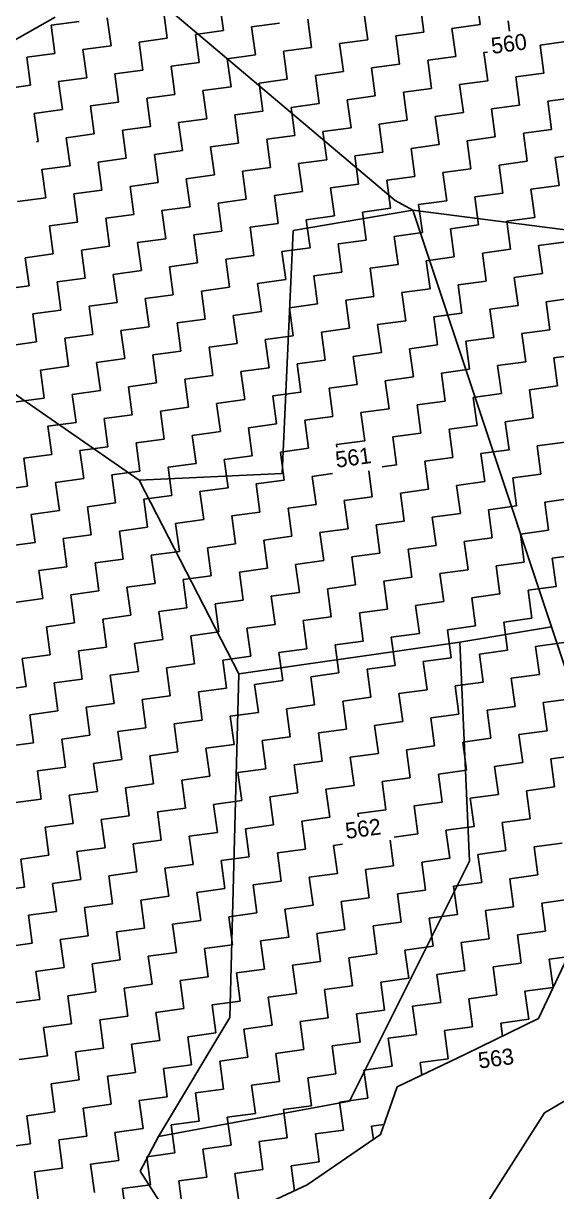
# Model space of a CAD drawing. Header units: metres. Extents: x 318393 to 319412, y 1868341 to 1869380.
# Drawn here: x 319097 to 319170.3, y 1869069.3 to 1869229.8 of the extents above; entities that cross this region are included whole.
import ezdxf

# ---------------------------------------------------------------- set-up
doc = ezdxf.new("R2010")
doc.units = ezdxf.units.M
doc.header["$LTSCALE"] = 0.3
doc.header["$MEASUREMENT"] = 0
for name, color, linetype in [('POLY_HATCH', 12, 'CONTINUOUS'), ('POLY_PARCEL', 6, 'CONTINUOUS'), ('TEXT_PARCEL', 7, 'CONTINUOUS')]:
    doc.layers.add(name, color=color, linetype=linetype)
doc.styles.add('TEXT_MAP', font='')
doc.styles.get('TEXT_MAP').set_extended_font_data('Kruti Dev 050')

msp = doc.modelspace()

# ---------------------------------------------------------------- linework, layer by layer
at = {"layer": 'POLY_HATCH', "linetype": 'Continuous'}
for p, q in [((319159.76, 1869229.61), (319159.24, 1869233.47)), ((319116.79, 1869227.73), (319116.27, 1869231.59)), ((319124.51, 1869228.78), (319123.98, 1869232.64)), ((319144.32, 1869227.53), (319143.8, 1869231.39)), ((319152.04, 1869228.57), (319151.52, 1869232.43)), ((319100.83, 1869229.51), (319104.69, 1869230.03)), ((319109.07, 1869226.69), (319108.55, 1869230.55)), ((319128.37, 1869229.3), (319132.22, 1869229.82)), ((319136.61, 1869226.48), (319136.08, 1869230.34)), ((319163.82, 1869228.69), (319163.62, 1869230.14)), ((319101.35, 1869225.65), (319100.83, 1869229.51)), ((319120.65, 1869228.26), (319124.51, 1869228.78)), ((319121.17, 1869224.4), (319120.65, 1869228.26)), ((319128.89, 1869225.44), (319128.37, 1869229.3)), ((319148.18, 1869228.05), (319152.04, 1869228.57)), ((319155.9, 1869229.09), (319159.76, 1869229.61)), ((319156.42, 1869225.23), (319155.9, 1869229.09)), ((319105.21, 1869226.17), (319109.07, 1869226.69)), ((319112.93, 1869227.21), (319116.79, 1869227.73)), ((319113.45, 1869223.35), (319112.93, 1869227.21)), ((319140.46, 1869227.01), (319144.32, 1869227.53)), ((319140.99, 1869223.15), (319140.46, 1869227.01)), ((319148.71, 1869224.19), (319148.18, 1869228.05)), ((319168, 1869226.8), (319171.86, 1869227.32)), ((319168.52, 1869222.94), (319168, 1869226.8)), ((319097.49, 1869225.13), (319101.35, 1869225.65)), ((319098.01, 1869221.27), (319097.49, 1869225.13)), ((319105.73, 1869222.31), (319105.21, 1869226.17)), ((319125.03, 1869224.92), (319128.89, 1869225.44)), ((319125.55, 1869221.06), (319125.03, 1869224.92)), ((319132.75, 1869225.96), (319136.61, 1869226.48)), ((319133.27, 1869222.1), (319132.75, 1869225.96)), ((319152.56, 1869224.71), (319156.42, 1869225.23)), ((319160.28, 1869225.76), (319160.77, 1869225.82)), ((319160.8, 1869221.9), (319160.28, 1869225.76)), ((319109.59, 1869222.83), (319113.45, 1869223.35)), ((319117.31, 1869223.88), (319121.17, 1869224.4)), ((319117.83, 1869220.02), (319117.31, 1869223.88)), ((319144.85, 1869223.67), (319148.71, 1869224.19)), ((319145.37, 1869219.81), (319144.85, 1869223.67)), ((319153.09, 1869220.85), (319152.56, 1869224.71)), ((319101.87, 1869221.79), (319105.73, 1869222.31)), ((319102.39, 1869217.93), (319101.87, 1869221.79)), ((319110.11, 1869218.97), (319109.59, 1869222.83)), ((319129.41, 1869221.58), (319133.27, 1869222.1)), ((319137.13, 1869222.62), (319140.99, 1869223.15)), ((319137.65, 1869218.77), (319137.13, 1869222.62)), ((319156.95, 1869221.37), (319160.8, 1869221.9)), ((319164.66, 1869222.42), (319168.52, 1869222.94)), ((319165.19, 1869218.56), (319164.66, 1869222.42)), ((319094.15, 1869220.74), (319098.01, 1869221.27)), ((319121.69, 1869220.54), (319125.55, 1869221.06)), ((319122.21, 1869216.68), (319121.69, 1869220.54)), ((319129.93, 1869217.72), (319129.41, 1869221.58)), ((319149.23, 1869220.33), (319153.09, 1869220.85)), ((319149.75, 1869216.47), (319149.23, 1869220.33)), ((319157.47, 1869217.52), (319156.95, 1869221.37)), ((319106.25, 1869218.45), (319110.11, 1869218.97)), ((319113.97, 1869219.49), (319117.83, 1869220.02)), ((319114.49, 1869215.63), (319113.97, 1869219.49)), ((319133.79, 1869218.24), (319137.65, 1869218.77)), ((319141.51, 1869219.29), (319145.37, 1869219.81)), ((319142.03, 1869215.43), (319141.51, 1869219.29)), ((319161.33, 1869218.04), (319165.19, 1869218.56)), ((319169.05, 1869219.08), (319172.9, 1869219.6)), ((319169.57, 1869215.22), (319169.05, 1869219.08)), ((319098.53, 1869217.41), (319102.39, 1869217.93)), ((319099.06, 1869213.55), (319098.53, 1869217.41)), ((319106.77, 1869214.59), (319106.25, 1869218.45)), ((319126.07, 1869217.2), (319129.93, 1869217.72)), ((319126.59, 1869213.34), (319126.07, 1869217.2)), ((319134.31, 1869214.38), (319133.79, 1869218.24)), ((319153.61, 1869216.99), (319157.47, 1869217.52)), ((319154.13, 1869213.13), (319153.61, 1869216.99)), ((319161.85, 1869214.18), (319161.33, 1869218.04)), ((319110.63, 1869215.11), (319114.49, 1869215.63)), ((319118.35, 1869216.16), (319122.21, 1869216.68)), ((319118.87, 1869212.3), (319118.35, 1869216.16)), ((319138.17, 1869214.91), (319142.03, 1869215.43)), ((319145.89, 1869215.95), (319149.75, 1869216.47)), ((319146.41, 1869212.09), (319145.89, 1869215.95)), ((319102.92, 1869214.07), (319106.77, 1869214.59)), ((319103.44, 1869210.21), (319102.92, 1869214.07)), ((319111.16, 1869211.25), (319110.63, 1869215.11)), ((319130.45, 1869213.86), (319134.31, 1869214.38)), ((319130.97, 1869210), (319130.45, 1869213.86)), ((319138.69, 1869211.05), (319138.17, 1869214.91)), ((319157.99, 1869213.66), (319161.85, 1869214.18)), ((319165.71, 1869214.7), (319169.57, 1869215.22)), ((319166.23, 1869210.84), (319165.71, 1869214.7)), ((319098.83, 1869213.52), (319099.06, 1869213.55)), ((319115.02, 1869211.78), (319118.87, 1869212.3)), ((319122.73, 1869212.82), (319126.59, 1869213.34)), ((319123.26, 1869208.96), (319122.73, 1869212.82)), ((319142.55, 1869211.57), (319146.41, 1869212.09)), ((319150.27, 1869212.61), (319154.13, 1869213.13)), ((319150.79, 1869208.75), (319150.27, 1869212.61)), ((319158.51, 1869209.8), (319157.99, 1869213.66)), ((319107.3, 1869210.73), (319111.16, 1869211.25)), ((319107.82, 1869206.87), (319107.3, 1869210.73)), ((319115.54, 1869207.92), (319115.02, 1869211.78)), ((319134.83, 1869210.53), (319138.69, 1869211.05)), ((319135.36, 1869206.67), (319134.83, 1869210.53)), ((319143.07, 1869207.71), (319142.55, 1869211.57)), ((319162.37, 1869210.32), (319166.23, 1869210.84)), ((319170.09, 1869211.36), (319173.95, 1869211.88)), ((319170.61, 1869207.5), (319170.09, 1869211.36)), ((319099.58, 1869209.69), (319103.44, 1869210.21)), ((319100.1, 1869205.83), (319099.58, 1869209.69)), ((319119.4, 1869208.44), (319123.26, 1869208.96)), ((319127.11, 1869209.48), (319130.97, 1869210)), ((319127.64, 1869205.62), (319127.11, 1869209.48)), ((319154.65, 1869209.27), (319158.51, 1869209.8)), ((319155.17, 1869205.42), (319154.65, 1869209.27)), ((319162.89, 1869206.46), (319162.37, 1869210.32)), ((319111.68, 1869207.39), (319115.54, 1869207.92)), ((319112.2, 1869203.54), (319111.68, 1869207.39)), ((319119.92, 1869204.58), (319119.4, 1869208.44)), ((319139.21, 1869207.19), (319143.07, 1869207.71)), ((319146.93, 1869208.23), (319150.79, 1869208.75)), ((319147.45, 1869204.37), (319146.93, 1869208.23)), ((319166.75, 1869206.98), (319170.61, 1869207.5)), ((319096.24, 1869205.31), (319100.1, 1869205.83)), ((319103.96, 1869206.35), (319107.82, 1869206.87)), ((319104.48, 1869202.49), (319103.96, 1869206.35)), ((319131.5, 1869206.14), (319135.36, 1869206.67)), ((319132.02, 1869202.28), (319131.5, 1869206.14)), ((319139.74, 1869203.33), (319139.21, 1869207.19)), ((319159.03, 1869205.94), (319162.89, 1869206.46)), ((319159.55, 1869202.08), (319159.03, 1869205.94)), ((319167.27, 1869203.12), (319166.75, 1869206.98)), ((319116.06, 1869204.06), (319119.92, 1869204.58)), ((319116.58, 1869200.2), (319116.06, 1869204.06)), ((319123.78, 1869205.1), (319127.64, 1869205.62)), ((319124.3, 1869201.24), (319123.78, 1869205.1)), ((319143.6, 1869203.85), (319147.45, 1869204.37)), ((319151.31, 1869204.89), (319155.17, 1869205.42)), ((319151.84, 1869201.03), (319151.31, 1869204.89)), ((319100.62, 1869201.97), (319104.48, 1869202.49)), ((319108.34, 1869203.01), (319112.2, 1869203.54)), ((319108.86, 1869199.15), (319108.34, 1869203.01)), ((319135.88, 1869202.81), (319139.74, 1869203.33)), ((319136.4, 1869198.95), (319135.88, 1869202.81)), ((319144.12, 1869199.99), (319143.6, 1869203.85)), ((319163.41, 1869202.6), (319167.27, 1869203.12)), ((319163.94, 1869198.74), (319163.41, 1869202.6)), ((319101.14, 1869198.11), (319100.62, 1869201.97)), ((319120.44, 1869200.72), (319124.3, 1869201.24)), ((319128.16, 1869201.76), (319132.02, 1869202.28)), ((319128.68, 1869197.9), (319128.16, 1869201.76)), ((319147.98, 1869200.51), (319151.84, 1869201.03)), ((319155.7, 1869201.56), (319159.55, 1869202.08)), ((319156.22, 1869197.7), (319155.7, 1869201.56)), ((319112.72, 1869199.68), (319116.58, 1869200.2)), ((319113.24, 1869195.82), (319112.72, 1869199.68)), ((319120.96, 1869196.86), (319120.44, 1869200.72)), ((319140.26, 1869199.47), (319144.12, 1869199.99)), ((319140.78, 1869195.61), (319140.26, 1869199.47)), ((319148.5, 1869196.65), (319147.98, 1869200.51)), ((319167.79, 1869199.26), (319171.65, 1869199.78)), ((319168.32, 1869195.4), (319167.79, 1869199.26)), ((319097.28, 1869197.59), (319101.14, 1869198.11)), ((319105, 1869198.63), (319108.86, 1869199.15)), ((319105.52, 1869194.77), (319105, 1869198.63)), ((319124.82, 1869197.38), (319128.68, 1869197.9)), ((319132.54, 1869198.43), (319136.4, 1869198.95)), ((319133.06, 1869194.57), (319132.54, 1869198.43)), ((319152.36, 1869197.17), (319156.22, 1869197.7)), ((319160.08, 1869198.22), (319163.94, 1869198.74)), ((319160.6, 1869194.36), (319160.08, 1869198.22)), ((319097.81, 1869193.73), (319097.28, 1869197.59)), ((319117.1, 1869196.34), (319120.96, 1869196.86)), ((319117.62, 1869192.48), (319117.1, 1869196.34)), ((319125.34, 1869193.52), (319124.82, 1869197.38)), ((319144.64, 1869196.13), (319148.5, 1869196.65)), ((319145.16, 1869192.27), (319144.64, 1869196.13)), ((319152.88, 1869193.32), (319152.36, 1869197.17)), ((319101.66, 1869194.25), (319105.52, 1869194.77)), ((319109.38, 1869195.29), (319113.24, 1869195.82)), ((319109.91, 1869191.44), (319109.38, 1869195.29)), ((319129.2, 1869194.04), (319133.06, 1869194.57)), ((319136.92, 1869195.09), (319140.78, 1869195.61)), ((319137.44, 1869191.23), (319136.92, 1869195.09)), ((319164.46, 1869194.88), (319168.32, 1869195.4)), ((319164.98, 1869191.02), (319164.46, 1869194.88)), ((319093.95, 1869193.21), (319097.81, 1869193.73)), ((319102.19, 1869190.39), (319101.66, 1869194.25)), ((319121.48, 1869193), (319125.34, 1869193.52)), ((319122, 1869189.14), (319121.48, 1869193)), ((319129.72, 1869190.19), (319129.2, 1869194.04)), ((319149.02, 1869192.79), (319152.88, 1869193.32)), ((319149.54, 1869188.93), (319149.02, 1869192.79)), ((319156.74, 1869193.84), (319160.6, 1869194.36)), ((319157.26, 1869189.98), (319156.74, 1869193.84)), ((319106.05, 1869190.91), (319109.91, 1869191.44)), ((319113.76, 1869191.96), (319117.62, 1869192.48)), ((319114.29, 1869188.1), (319113.76, 1869191.96)), ((319133.58, 1869190.71), (319137.44, 1869191.23)), ((319141.3, 1869191.75), (319145.16, 1869192.27)), ((319141.82, 1869187.89), (319141.3, 1869191.75)), ((319168.84, 1869191.54), (319172.7, 1869192.07)), ((319169.36, 1869187.68), (319168.84, 1869191.54)), ((319098.33, 1869189.87), (319102.19, 1869190.39)), ((319098.85, 1869186.01), (319098.33, 1869189.87)), ((319106.57, 1869187.05), (319106.05, 1869190.91)), ((319125.86, 1869189.66), (319129.72, 1869190.19)), ((319126.39, 1869185.8), (319125.86, 1869189.66)), ((319134.1, 1869186.85), (319133.58, 1869190.71)), ((319153.4, 1869189.46), (319157.26, 1869189.98)), ((319161.12, 1869190.5), (319164.98, 1869191.02)), ((319161.64, 1869186.64), (319161.12, 1869190.5)), ((319110.43, 1869187.58), (319114.29, 1869188.1)), ((319118.15, 1869188.62), (319122, 1869189.14)), ((319118.67, 1869184.76), (319118.15, 1869188.62)), ((319145.68, 1869188.41), (319149.54, 1869188.93)), ((319146.2, 1869184.55), (319145.68, 1869188.41)), ((319153.92, 1869185.6), (319153.4, 1869189.46)), ((319102.71, 1869186.53), (319106.57, 1869187.05)), ((319103.23, 1869182.67), (319102.71, 1869186.53)), ((319110.95, 1869183.72), (319110.43, 1869187.58)), ((319130.25, 1869186.33), (319134.1, 1869186.85)), ((319137.96, 1869187.37), (319141.82, 1869187.89)), ((319138.49, 1869183.51), (319137.96, 1869187.37)), ((319157.78, 1869186.12), (319161.64, 1869186.64)), ((319165.5, 1869187.16), (319169.36, 1869187.68)), ((319166.02, 1869183.3), (319165.5, 1869187.16)), ((319094.99, 1869185.49), (319098.85, 1869186.01)), ((319122.53, 1869185.28), (319126.39, 1869185.8)), ((319123.05, 1869181.42), (319122.53, 1869185.28)), ((319130.77, 1869182.47), (319130.25, 1869186.33)), ((319150.06, 1869185.08), (319153.92, 1869185.6)), ((319150.59, 1869181.22), (319150.06, 1869185.08)), ((319158.3, 1869182.26), (319157.78, 1869186.12)), ((319107.09, 1869183.2), (319110.95, 1869183.72)), ((319107.61, 1869179.34), (319107.09, 1869183.2)), ((319114.81, 1869184.24), (319118.67, 1869184.76)), ((319115.33, 1869180.38), (319114.81, 1869184.24)), ((319134.63, 1869182.99), (319138.49, 1869183.51)), ((319142.34, 1869184.03), (319146.2, 1869184.55)), ((319142.87, 1869180.17), (319142.34, 1869184.03)), ((319162.16, 1869182.78), (319166.02, 1869183.3)), ((319169.88, 1869183.82), (319173.74, 1869184.35)), ((319170.4, 1869179.97), (319169.88, 1869183.82)), ((319099.37, 1869182.15), (319103.23, 1869182.67)), ((319099.89, 1869178.29), (319099.37, 1869182.15)), ((319126.91, 1869181.94), (319130.77, 1869182.47)), ((319127.43, 1869178.09), (319126.91, 1869181.94)), ((319135.15, 1869179.13), (319134.63, 1869182.99)), ((319154.44, 1869181.74), (319158.3, 1869182.26)), ((319154.97, 1869177.88), (319154.44, 1869181.74)), ((319162.68, 1869178.92), (319162.16, 1869182.78)), ((319111.47, 1869179.86), (319115.33, 1869180.38)), ((319119.19, 1869180.9), (319123.05, 1869181.42)), ((319119.71, 1869177.04), (319119.19, 1869180.9)), ((319139.01, 1869179.65), (319142.87, 1869180.17)), ((319146.73, 1869180.69), (319150.59, 1869181.22)), ((319147.25, 1869176.83), (319146.73, 1869180.69)), ((319166.54, 1869179.44), (319170.4, 1869179.97)), ((319103.75, 1869178.81), (319107.61, 1869179.34)), ((319104.27, 1869174.95), (319103.75, 1869178.81)), ((319111.99, 1869176), (319111.47, 1869179.86)), ((319131.29, 1869178.61), (319135.15, 1869179.13)), ((319131.81, 1869174.75), (319131.29, 1869178.61)), ((319139.53, 1869175.79), (319139.01, 1869179.65)), ((319158.83, 1869178.4), (319162.68, 1869178.92)), ((319159.35, 1869174.54), (319158.83, 1869178.4)), ((319167.07, 1869175.58), (319166.54, 1869179.44)), ((319096.03, 1869177.77), (319099.89, 1869178.29)), ((319115.85, 1869176.52), (319119.71, 1869177.04)), ((319123.57, 1869177.56), (319127.43, 1869178.09)), ((319124.09, 1869173.7), (319123.57, 1869177.56)), ((319143.39, 1869176.31), (319147.25, 1869176.83)), ((319151.11, 1869177.36), (319154.97, 1869177.88)), ((319151.63, 1869173.5), (319151.11, 1869177.36)), ((319108.13, 1869175.48), (319111.99, 1869176)), ((319108.65, 1869171.62), (319108.13, 1869175.48)), ((319116.37, 1869172.66), (319115.85, 1869176.52)), ((319135.67, 1869175.27), (319139.53, 1869175.79)), ((319136.19, 1869171.41), (319135.67, 1869175.27)), ((319143.91, 1869172.45), (319143.39, 1869176.31)), ((319163.21, 1869175.06), (319167.07, 1869175.58)), ((319100.41, 1869174.43), (319104.27, 1869174.95)), ((319100.94, 1869170.57), (319100.41, 1869174.43)), ((319120.23, 1869173.18), (319124.09, 1869173.7)), ((319127.95, 1869174.23), (319131.81, 1869174.75)), ((319128.47, 1869170.37), (319127.95, 1869174.23)), ((319155.49, 1869174.02), (319159.35, 1869174.54)), ((319156.01, 1869170.16), (319155.49, 1869174.02)), ((319163.73, 1869171.2), (319163.21, 1869175.06)), ((319112.51, 1869172.14), (319116.37, 1869172.66)), ((319113.04, 1869168.28), (319112.51, 1869172.14)), ((319120.75, 1869169.32), (319120.23, 1869173.18)), ((319140.05, 1869171.93), (319143.91, 1869172.45)), ((319140.1, 1869171.55), (319140.05, 1869171.93)), ((319147.77, 1869172.98), (319151.63, 1869173.5)), ((319148.29, 1869169.12), (319147.77, 1869172.98)), ((319167.59, 1869171.73), (319171.45, 1869172.25)), ((319097.08, 1869170.05), (319100.94, 1869170.57)), ((319104.8, 1869171.1), (319108.65, 1869171.62)), ((319105.32, 1869167.24), (319104.8, 1869171.1)), ((319124.61, 1869169.85), (319128.47, 1869170.37)), ((319132.33, 1869170.89), (319136.19, 1869171.41)), ((319132.85, 1869167.03), (319132.33, 1869170.89)), ((319159.87, 1869170.68), (319163.73, 1869171.2)), ((319160.39, 1869166.82), (319159.87, 1869170.68)), ((319168.11, 1869167.87), (319167.59, 1869171.73)), ((319097.6, 1869166.19), (319097.08, 1869170.05)), ((319116.9, 1869168.8), (319120.75, 1869169.32)), ((319117.42, 1869164.94), (319116.9, 1869168.8)), ((319125.14, 1869165.99), (319124.61, 1869169.85)), ((319146.29, 1869168.85), (319148.29, 1869169.12)), ((319152.15, 1869169.64), (319156.01, 1869170.16)), ((319152.67, 1869165.78), (319152.15, 1869169.64)), ((319101.46, 1869166.71), (319105.32, 1869167.24)), ((319109.18, 1869167.76), (319113.04, 1869168.28)), ((319109.7, 1869163.9), (319109.18, 1869167.76)), ((319136.71, 1869167.55), (319139.5, 1869167.93)), ((319137.24, 1869163.69), (319136.71, 1869167.55)), ((319144.95, 1869164.74), (319144.47, 1869168.31)), ((319164.25, 1869167.34), (319168.11, 1869167.87)), ((319164.77, 1869163.48), (319164.25, 1869167.34)), ((319093.74, 1869165.67), (319097.6, 1869166.19)), ((319101.98, 1869162.86), (319101.46, 1869166.71)), ((319121.28, 1869165.46), (319125.14, 1869165.99)), ((319128.99, 1869166.51), (319132.85, 1869167.03)), ((319129.52, 1869162.65), (319128.99, 1869166.51)), ((319148.81, 1869165.26), (319152.67, 1869165.78)), ((319156.53, 1869166.3), (319160.39, 1869166.82)), ((319157.05, 1869162.44), (319156.53, 1869166.3)), ((319113.56, 1869164.42), (319117.42, 1869164.94)), ((319114.08, 1869160.56), (319113.56, 1869164.42)), ((319121.8, 1869161.6), (319121.28, 1869165.46)), ((319141.09, 1869164.21), (319144.95, 1869164.74)), ((319141.62, 1869160.35), (319141.09, 1869164.21)), ((319149.33, 1869161.4), (319148.81, 1869165.26)), ((319168.63, 1869164.01), (319172.49, 1869164.53)), ((319169.15, 1869160.15), (319168.63, 1869164.01)), ((319098.12, 1869162.33), (319101.98, 1869162.86)), ((319098.64, 1869158.47), (319098.12, 1869162.33)), ((319105.84, 1869163.38), (319109.7, 1869163.9)), ((319106.36, 1869159.52), (319105.84, 1869163.38)), ((319125.66, 1869162.13), (319129.52, 1869162.65)), ((319133.38, 1869163.17), (319137.24, 1869163.69)), ((319133.9, 1869159.31), (319133.38, 1869163.17)), ((319153.19, 1869161.92), (319157.05, 1869162.44)), ((319160.91, 1869162.96), (319164.77, 1869163.48)), ((319161.43, 1869159.1), (319160.91, 1869162.96)), ((319117.94, 1869161.08), (319121.8, 1869161.6)), ((319118.46, 1869157.22), (319117.94, 1869161.08)), ((319126.18, 1869158.27), (319125.66, 1869162.13)), ((319145.48, 1869160.88), (319149.33, 1869161.4)), ((319146, 1869157.02), (319145.48, 1869160.88)), ((319153.72, 1869158.06), (319153.19, 1869161.92)), ((319102.5, 1869159), (319106.36, 1869159.52)), ((319110.22, 1869160.04), (319114.08, 1869160.56)), ((319110.74, 1869156.18), (319110.22, 1869160.04)), ((319130.04, 1869158.79), (319133.9, 1869159.31)), ((319137.76, 1869159.83), (319141.62, 1869160.35)), ((319138.28, 1869155.97), (319137.76, 1869159.83)), ((319157.58, 1869158.58), (319161.43, 1869159.1)), ((319165.29, 1869159.63), (319169.15, 1869160.15)), ((319165.82, 1869155.77), (319165.29, 1869159.63)), ((319094.78, 1869157.95), (319098.64, 1869158.47)), ((319103.02, 1869155.14), (319102.5, 1869159)), ((319122.32, 1869157.75), (319126.18, 1869158.27)), ((319122.84, 1869153.89), (319122.32, 1869157.75)), ((319130.56, 1869154.93), (319130.04, 1869158.79)), ((319149.86, 1869157.54), (319153.72, 1869158.06)), ((319150.38, 1869153.68), (319149.86, 1869157.54)), ((319158.1, 1869154.72), (319157.58, 1869158.58)), ((319106.88, 1869155.66), (319110.74, 1869156.18)), ((319114.6, 1869156.7), (319118.46, 1869157.22)), ((319115.12, 1869152.84), (319114.6, 1869156.7)), ((319134.42, 1869155.45), (319138.28, 1869155.97)), ((319142.14, 1869156.49), (319146, 1869157.02)), ((319142.66, 1869152.64), (319142.14, 1869156.49)), ((319169.67, 1869156.29), (319173.53, 1869156.81)), ((319170.2, 1869152.43), (319169.67, 1869156.29)), ((319099.16, 1869154.61), (319103.02, 1869155.14)), ((319099.69, 1869150.76), (319099.16, 1869154.61)), ((319107.4, 1869151.8), (319106.88, 1869155.66)), ((319126.7, 1869154.41), (319130.56, 1869154.93)), ((319127.22, 1869150.55), (319126.7, 1869154.41)), ((319134.94, 1869151.59), (319134.42, 1869155.45)), ((319154.24, 1869154.2), (319158.1, 1869154.72)), ((319161.96, 1869155.24), (319165.82, 1869155.77)), ((319162.48, 1869151.39), (319161.96, 1869155.24)), ((319111.26, 1869152.32), (319115.12, 1869152.84)), ((319118.98, 1869153.36), (319122.84, 1869153.89)), ((319119.5, 1869149.51), (319118.98, 1869153.36)), ((319146.52, 1869153.16), (319150.38, 1869153.68)), ((319147.04, 1869149.3), (319146.52, 1869153.16)), ((319154.76, 1869150.34), (319154.24, 1869154.2)), ((319103.54, 1869151.28), (319107.4, 1869151.8)), ((319104.07, 1869147.42), (319103.54, 1869151.28)), ((319111.79, 1869148.46), (319111.26, 1869152.32)), ((319131.08, 1869151.07), (319134.94, 1869151.59)), ((319131.6, 1869147.21), (319131.08, 1869151.07)), ((319138.8, 1869152.11), (319142.66, 1869152.64)), ((319139.32, 1869148.25), (319138.8, 1869152.11)), ((319158.62, 1869150.86), (319162.48, 1869151.39)), ((319166.34, 1869151.91), (319170.2, 1869152.43)), ((319166.86, 1869148.05), (319166.34, 1869151.91)), ((319095.83, 1869150.23), (319099.69, 1869150.76)), ((319115.64, 1869148.98), (319119.5, 1869149.51)), ((319123.36, 1869150.03), (319127.22, 1869150.55)), ((319123.89, 1869146.17), (319123.36, 1869150.03)), ((319150.9, 1869149.82), (319154.76, 1869150.34)), ((319151.42, 1869145.96), (319150.9, 1869149.82)), ((319159.14, 1869147), (319158.62, 1869150.86)), ((319107.93, 1869147.94), (319111.79, 1869148.46)), ((319108.45, 1869144.08), (319107.93, 1869147.94)), ((319116.17, 1869145.12), (319115.64, 1869148.98)), ((319135.46, 1869147.73), (319139.32, 1869148.25)), ((319143.18, 1869148.78), (319147.04, 1869149.3)), ((319143.7, 1869144.92), (319143.18, 1869148.78)), ((319163, 1869147.53), (319166.86, 1869148.05)), ((319100.21, 1869146.9), (319104.07, 1869147.42)), ((319100.73, 1869143.04), (319100.21, 1869146.9)), ((319127.74, 1869146.69), (319131.6, 1869147.21)), ((319128.27, 1869142.83), (319127.74, 1869146.69)), ((319135.98, 1869143.87), (319135.46, 1869147.73)), ((319155.28, 1869146.48), (319159.14, 1869147)), ((319155.8, 1869142.62), (319155.28, 1869146.48)), ((319163.52, 1869143.67), (319163, 1869147.53)), ((319112.31, 1869144.6), (319116.17, 1869145.12)), ((319120.03, 1869145.65), (319123.89, 1869146.17)), ((319120.55, 1869141.79), (319120.03, 1869145.65)), ((319139.84, 1869144.4), (319143.7, 1869144.92)), ((319147.56, 1869145.44), (319151.42, 1869145.96)), ((319148.08, 1869141.58), (319147.56, 1869145.44)), ((319167.38, 1869144.19), (319171.24, 1869144.71)), ((319104.59, 1869143.56), (319108.45, 1869144.08)), ((319105.11, 1869139.7), (319104.59, 1869143.56)), ((319112.83, 1869140.74), (319112.31, 1869144.6)), ((319132.13, 1869143.35), (319135.98, 1869143.87)), ((319132.65, 1869139.49), (319132.13, 1869143.35)), ((319140.37, 1869140.54), (319139.84, 1869144.4)), ((319159.66, 1869143.14), (319163.52, 1869143.67)), ((319160.18, 1869139.29), (319159.66, 1869143.14)), ((319167.9, 1869140.33), (319167.38, 1869144.19)), ((319096.87, 1869142.52), (319100.73, 1869143.04)), ((319097.39, 1869138.66), (319096.87, 1869142.52)), ((319116.69, 1869141.26), (319120.55, 1869141.79)), ((319124.41, 1869142.31), (319128.27, 1869142.83)), ((319124.93, 1869138.45), (319124.41, 1869142.31)), ((319144.23, 1869141.06), (319148.08, 1869141.58)), ((319151.94, 1869142.1), (319155.8, 1869142.62)), ((319152.47, 1869138.24), (319151.94, 1869142.1)), ((319108.97, 1869140.22), (319112.83, 1869140.74)), ((319109.49, 1869136.36), (319108.97, 1869140.22)), ((319117.21, 1869137.41), (319116.69, 1869141.26)), ((319136.51, 1869140.01), (319140.37, 1869140.54)), ((319137.03, 1869136.15), (319136.51, 1869140.01)), ((319144.75, 1869137.2), (319144.23, 1869141.06)), ((319164.04, 1869139.81), (319167.9, 1869140.33)), ((319093.53, 1869138.13), (319097.39, 1869138.66)), ((319101.25, 1869139.18), (319105.11, 1869139.7)), ((319101.77, 1869135.32), (319101.25, 1869139.18)), ((319121.07, 1869137.93), (319124.93, 1869138.45)), ((319128.79, 1869138.97), (319132.65, 1869139.49)), ((319129.31, 1869135.11), (319128.79, 1869138.97)), ((319148.61, 1869137.72), (319152.47, 1869138.24)), ((319156.32, 1869138.76), (319160.18, 1869139.29)), ((319156.85, 1869134.9), (319156.32, 1869138.76)), ((319164.57, 1869135.95), (319164.04, 1869139.81)), ((319113.35, 1869136.88), (319117.21, 1869137.41)), ((319113.87, 1869133.02), (319113.35, 1869136.88)), ((319121.59, 1869134.07), (319121.07, 1869137.93)), ((319140.89, 1869136.68), (319144.75, 1869137.2)), ((319141.41, 1869132.82), (319140.89, 1869136.68)), ((319149.13, 1869133.86), (319148.61, 1869137.72)), ((319168.42, 1869136.47), (319172.28, 1869136.99)), ((319097.91, 1869134.8), (319101.77, 1869135.32)), ((319105.63, 1869135.84), (319109.49, 1869136.36)), ((319106.15, 1869131.98), (319105.63, 1869135.84)), ((319125.45, 1869134.59), (319129.31, 1869135.11)), ((319133.17, 1869135.63), (319137.03, 1869136.15)), ((319133.69, 1869131.77), (319133.17, 1869135.63)), ((319160.71, 1869135.43), (319164.57, 1869135.95)), ((319161.23, 1869131.57), (319160.71, 1869135.43)), ((319168.95, 1869132.61), (319168.42, 1869136.47)), ((319098.44, 1869130.94), (319097.91, 1869134.8)), ((319117.73, 1869133.55), (319121.59, 1869134.07)), ((319118.25, 1869129.69), (319117.73, 1869133.55)), ((319125.97, 1869130.73), (319125.45, 1869134.59)), ((319145.27, 1869133.34), (319149.13, 1869133.86)), ((319152.99, 1869134.38), (319156.85, 1869134.9)), ((319153.51, 1869130.52), (319152.99, 1869134.38)), ((319102.29, 1869131.46), (319106.15, 1869131.98)), ((319110.01, 1869132.5), (319113.87, 1869133.02)), ((319110.53, 1869128.64), (319110.01, 1869132.5)), ((319137.55, 1869132.3), (319141.41, 1869132.82)), ((319138.07, 1869128.44), (319137.55, 1869132.3)), ((319145.79, 1869129.48), (319145.27, 1869133.34)), ((319165.09, 1869132.09), (319168.95, 1869132.61)), ((319165.61, 1869128.23), (319165.09, 1869132.09)), ((319094.58, 1869130.42), (319098.44, 1869130.94)), ((319102.82, 1869127.6), (319102.29, 1869131.46)), ((319122.11, 1869130.21), (319125.97, 1869130.73)), ((319122.63, 1869126.35), (319122.11, 1869130.21)), ((319129.83, 1869131.25), (319133.69, 1869131.77)), ((319130.35, 1869127.39), (319129.83, 1869131.25)), ((319149.65, 1869130), (319153.51, 1869130.52)), ((319157.37, 1869131.05), (319161.23, 1869131.57)), ((319157.89, 1869127.19), (319157.37, 1869131.05)), ((319106.68, 1869128.12), (319110.53, 1869128.64)), ((319114.39, 1869129.16), (319118.25, 1869129.69)), ((319114.92, 1869125.31), (319114.39, 1869129.16)), ((319141.93, 1869128.96), (319145.79, 1869129.48)), ((319142.45, 1869125.1), (319141.93, 1869128.96)), ((319150.17, 1869126.14), (319149.65, 1869130)), ((319169.47, 1869128.75), (319173.33, 1869129.27)), ((319169.99, 1869124.89), (319169.47, 1869128.75)), ((319098.96, 1869127.08), (319102.82, 1869127.6)), ((319099.48, 1869123.22), (319098.96, 1869127.08)), ((319107.2, 1869124.26), (319106.68, 1869128.12)), ((319126.49, 1869126.87), (319130.35, 1869127.39)), ((319134.21, 1869127.91), (319138.07, 1869128.44)), ((319134.73, 1869124.06), (319134.21, 1869127.91)), ((319154.03, 1869126.66), (319157.89, 1869127.19)), ((319161.75, 1869127.71), (319165.61, 1869128.23)), ((319162.27, 1869123.85), (319161.75, 1869127.71)), ((319118.78, 1869125.83), (319122.63, 1869126.35)), ((319119.3, 1869121.97), (319118.78, 1869125.83)), ((319127.02, 1869123.01), (319126.49, 1869126.87)), ((319146.31, 1869125.62), (319150.17, 1869126.14)), ((319146.83, 1869121.76), (319146.31, 1869125.62)), ((319154.55, 1869122.8), (319154.03, 1869126.66)), ((319103.34, 1869123.74), (319107.2, 1869124.26)), ((319111.06, 1869124.78), (319114.92, 1869125.31)), ((319111.58, 1869120.92), (319111.06, 1869124.78)), ((319130.87, 1869123.53), (319134.73, 1869124.06)), ((319138.59, 1869124.58), (319142.45, 1869125.1)), ((319139.12, 1869120.72), (319138.59, 1869124.58)), ((319158.41, 1869123.33), (319162.27, 1869123.85)), ((319166.13, 1869124.37), (319169.99, 1869124.89)), ((319166.65, 1869120.51), (319166.13, 1869124.37)), ((319095.62, 1869122.7), (319099.48, 1869123.22)), ((319103.86, 1869119.88), (319103.34, 1869123.74)), ((319123.16, 1869122.49), (319127.02, 1869123.01)), ((319123.68, 1869118.63), (319123.16, 1869122.49)), ((319131.4, 1869119.67), (319130.87, 1869123.53)), ((319150.69, 1869122.28), (319154.55, 1869122.8)), ((319151.21, 1869118.42), (319150.69, 1869122.28)), ((319158.93, 1869119.47), (319158.41, 1869123.33)), ((319107.72, 1869120.4), (319111.58, 1869120.92)), ((319115.44, 1869121.45), (319119.3, 1869121.97)), ((319115.96, 1869117.59), (319115.44, 1869121.45)), ((319135.26, 1869120.2), (319139.12, 1869120.72)), ((319142.97, 1869121.24), (319146.83, 1869121.76)), ((319143.04, 1869120.76), (319142.97, 1869121.24)), ((319100, 1869119.36), (319103.86, 1869119.88)), ((319100.52, 1869115.5), (319100, 1869119.36)), ((319108.24, 1869116.54), (319107.72, 1869120.4)), ((319127.54, 1869119.15), (319131.4, 1869119.67)), ((319128.06, 1869115.29), (319127.54, 1869119.15)), ((319135.78, 1869116.34), (319135.26, 1869120.2)), ((319155.07, 1869118.95), (319158.93, 1869119.47)), ((319162.79, 1869119.99), (319166.65, 1869120.51)), ((319163.31, 1869116.13), (319162.79, 1869119.99)), ((319112.1, 1869117.07), (319115.96, 1869117.59)), ((319119.82, 1869118.11), (319123.68, 1869118.63)), ((319120.34, 1869114.25), (319119.82, 1869118.11)), ((319147.88, 1869114.04), (319147.4, 1869117.57)), ((319147.97, 1869117.98), (319151.21, 1869118.42)), ((319155.6, 1869115.09), (319155.07, 1869118.95)), ((319104.38, 1869116.02), (319108.24, 1869116.54)), ((319104.9, 1869112.16), (319104.38, 1869116.02)), ((319112.62, 1869113.21), (319112.1, 1869117.07)), ((319131.92, 1869115.81), (319135.78, 1869116.34)), ((319132.44, 1869111.96), (319131.92, 1869115.81)), ((319139.64, 1869116.86), (319140.86, 1869117.02)), ((319140.16, 1869113), (319139.64, 1869116.86)), ((319159.46, 1869115.61), (319163.31, 1869116.13)), ((319167.17, 1869116.65), (319171.03, 1869117.17)), ((319167.7, 1869112.79), (319167.17, 1869116.65)), ((319096.66, 1869114.98), (319100.52, 1869115.5)), ((319097.18, 1869111.12), (319096.66, 1869114.98)), ((319116.48, 1869113.73), (319120.34, 1869114.25)), ((319124.2, 1869114.77), (319128.06, 1869115.29)), ((319124.72, 1869110.91), (319124.2, 1869114.77)), ((319151.74, 1869114.56), (319155.6, 1869115.09)), ((319152.26, 1869110.71), (319151.74, 1869114.56)), ((319159.98, 1869111.75), (319159.46, 1869115.61)), ((319108.76, 1869112.68), (319112.62, 1869113.21)), ((319109.28, 1869108.82), (319108.76, 1869112.68)), ((319117, 1869109.87), (319116.48, 1869113.73)), ((319136.3, 1869112.48), (319140.16, 1869113)), ((319144.02, 1869113.52), (319147.88, 1869114.04)), ((319144.54, 1869109.66), (319144.02, 1869113.52)), ((319163.84, 1869112.27), (319167.7, 1869112.79)), ((319093.33, 1869110.6), (319097.18, 1869111.12)), ((319101.04, 1869111.64), (319104.9, 1869112.16)), ((319101.57, 1869107.78), (319101.04, 1869111.64)), ((319128.58, 1869111.43), (319132.44, 1869111.96)), ((319129.1, 1869107.57), (319128.58, 1869111.43)), ((319136.82, 1869108.62), (319136.3, 1869112.48)), ((319156.12, 1869111.23), (319159.98, 1869111.75)), ((319156.64, 1869107.37), (319156.12, 1869111.23)), ((319164.36, 1869108.41), (319163.84, 1869112.27)), ((319113.14, 1869109.35), (319117, 1869109.87)), ((319113.67, 1869105.49), (319113.14, 1869109.35)), ((319120.86, 1869110.39), (319124.72, 1869110.91)), ((319121.38, 1869106.53), (319120.86, 1869110.39)), ((319140.68, 1869109.14), (319144.54, 1869109.66)), ((319148.4, 1869110.18), (319152.26, 1869110.71)), ((319148.92, 1869106.32), (319148.4, 1869110.18)), ((319168.22, 1869108.93), (319172.08, 1869109.45)), ((319097.71, 1869107.26), (319101.57, 1869107.78)), ((319105.43, 1869108.3), (319109.28, 1869108.82)), ((319105.95, 1869104.44), (319105.43, 1869108.3)), ((319132.96, 1869108.1), (319136.82, 1869108.62)), ((319133.48, 1869104.24), (319132.96, 1869108.1)), ((319141.2, 1869105.28), (319140.68, 1869109.14)), ((319160.5, 1869107.89), (319164.36, 1869108.41)), ((319161.02, 1869104.03), (319160.5, 1869107.89)), ((319168.74, 1869105.07), (319168.22, 1869108.93)), ((319098.23, 1869103.4), (319097.71, 1869107.26)), ((319117.52, 1869106.01), (319121.38, 1869106.53)), ((319125.24, 1869107.05), (319129.1, 1869107.57)), ((319125.77, 1869103.19), (319125.24, 1869107.05)), ((319145.06, 1869105.8), (319148.92, 1869106.32)), ((319152.78, 1869106.85), (319156.64, 1869107.37)), ((319153.3, 1869102.99), (319152.78, 1869106.85)), ((319109.81, 1869104.97), (319113.67, 1869105.49)), ((319110.33, 1869101.11), (319109.81, 1869104.97)), ((319118.05, 1869102.15), (319117.52, 1869106.01)), ((319137.34, 1869104.76), (319141.2, 1869105.28)), ((319137.86, 1869100.9), (319137.34, 1869104.76)), ((319145.58, 1869101.94), (319145.06, 1869105.8)), ((319164.88, 1869104.55), (319168.74, 1869105.07)), ((319165.4, 1869100.69), (319164.88, 1869104.55)), ((319094.37, 1869102.88), (319098.23, 1869103.4)), ((319102.09, 1869103.92), (319105.95, 1869104.44)), ((319102.61, 1869100.06), (319102.09, 1869103.92)), ((319121.91, 1869102.67), (319125.77, 1869103.19)), ((319129.62, 1869103.72), (319133.48, 1869104.24)), ((319130.15, 1869099.86), (319129.62, 1869103.72)), ((319149.44, 1869102.46), (319153.3, 1869102.99)), ((319157.16, 1869103.51), (319161.02, 1869104.03)), ((319157.68, 1869099.65), (319157.16, 1869103.51)), ((319114.19, 1869101.63), (319118.05, 1869102.15)), ((319114.71, 1869097.77), (319114.19, 1869101.63)), ((319122.43, 1869098.81), (319121.91, 1869102.67)), ((319141.72, 1869101.42), (319145.58, 1869101.94)), ((319142.25, 1869097.56), (319141.72, 1869101.42)), ((319149.96, 1869098.61), (319149.44, 1869102.46)), ((319169.26, 1869101.21), (319171.77, 1869101.55)), ((319098.75, 1869099.54), (319102.61, 1869100.06)), ((319106.47, 1869100.58), (319110.33, 1869101.11)), ((319106.99, 1869096.73), (319106.47, 1869100.58)), ((319126.29, 1869099.33), (319130.15, 1869099.86)), ((319134.01, 1869100.38), (319137.86, 1869100.9)), ((319134.53, 1869096.52), (319134.01, 1869100.38)), ((319161.54, 1869100.17), (319165.4, 1869100.69)), ((319162.06, 1869096.31), (319161.54, 1869100.17)), ((319169.78, 1869097.35), (319169.26, 1869101.21)), ((319099.27, 1869095.68), (319098.75, 1869099.54)), ((319118.57, 1869098.29), (319122.43, 1869098.81)), ((319119.09, 1869094.43), (319118.57, 1869098.29)), ((319126.81, 1869095.47), (319126.29, 1869099.33)), ((319146.11, 1869098.08), (319149.96, 1869098.61)), ((319153.82, 1869099.13), (319157.68, 1869099.65)), ((319154.35, 1869095.27), (319153.82, 1869099.13)), ((319103.13, 1869096.2), (319106.99, 1869096.73)), ((319110.85, 1869097.25), (319114.71, 1869097.77)), ((319111.37, 1869093.39), (319110.85, 1869097.25)), ((319130.67, 1869096), (319134.53, 1869096.52)), ((319138.39, 1869097.04), (319142.25, 1869097.56)), ((319138.91, 1869093.18), (319138.39, 1869097.04)), ((319146.63, 1869094.22), (319146.11, 1869098.08)), ((319165.92, 1869096.83), (319169.78, 1869097.35)), ((319166.45, 1869092.97), (319165.92, 1869096.83)), ((319095.41, 1869095.16), (319099.27, 1869095.68)), ((319103.65, 1869092.34), (319103.13, 1869096.2)), ((319122.95, 1869094.95), (319126.81, 1869095.47)), ((319123.47, 1869091.09), (319122.95, 1869094.95)), ((319131.19, 1869092.14), (319130.67, 1869096)), ((319150.49, 1869094.75), (319154.35, 1869095.27)), ((319158.2, 1869095.79), (319162.06, 1869096.31)), ((319158.73, 1869091.93), (319158.2, 1869095.79)), ((319107.51, 1869092.87), (319111.37, 1869093.39)), ((319115.23, 1869093.91), (319119.09, 1869094.43)), ((319115.75, 1869090.05), (319115.23, 1869093.91)), ((319142.77, 1869093.7), (319146.63, 1869094.22)), ((319143.29, 1869089.84), (319142.77, 1869093.7)), ((319151.01, 1869090.89), (319150.49, 1869094.75)), ((319099.79, 1869091.82), (319103.65, 1869092.34)), ((319100.32, 1869087.96), (319099.79, 1869091.82)), ((319108.03, 1869089.01), (319107.51, 1869092.87)), ((319127.33, 1869091.62), (319131.19, 1869092.14)), ((319135.05, 1869092.66), (319138.91, 1869093.18)), ((319135.57, 1869088.8), (319135.05, 1869092.66)), ((319154.87, 1869091.41), (319158.73, 1869091.93)), ((319162.59, 1869092.45), (319166.45, 1869092.97)), ((319162.83, 1869090.66), (319162.59, 1869092.45)), ((319119.61, 1869090.57), (319123.47, 1869091.09)), ((319120.13, 1869086.71), (319119.61, 1869090.57)), ((319127.85, 1869087.76), (319127.33, 1869091.62)), ((319147.15, 1869090.37), (319151.01, 1869090.89)), ((319147.67, 1869086.51), (319147.15, 1869090.37)), ((319155.39, 1869087.55), (319154.87, 1869091.41)), ((319104.17, 1869088.48), (319108.03, 1869089.01)), ((319104.7, 1869084.63), (319104.17, 1869088.48)), ((319111.89, 1869089.53), (319115.75, 1869090.05)), ((319112.41, 1869085.67), (319111.89, 1869089.53)), ((319131.71, 1869088.28), (319135.57, 1869088.8)), ((319139.43, 1869089.32), (319143.29, 1869089.84)), ((319139.95, 1869085.46), (319139.43, 1869089.32)), ((319096.46, 1869087.44), (319100.32, 1869087.96)), ((319123.99, 1869087.23), (319127.85, 1869087.76)), ((319124.51, 1869083.38), (319123.99, 1869087.23)), ((319132.23, 1869084.42), (319131.71, 1869088.28)), ((319151.53, 1869087.03), (319155.39, 1869087.55)), ((319151.76, 1869085.31), (319151.53, 1869087.03)), ((319108.56, 1869085.15), (319112.41, 1869085.67)), ((319116.27, 1869086.19), (319120.13, 1869086.71)), ((319116.8, 1869082.33), (319116.27, 1869086.19)), ((319136.09, 1869084.94), (319139.95, 1869085.46)), ((319143.81, 1869085.98), (319147.67, 1869086.51)), ((319144.33, 1869082.12), (319143.81, 1869085.98)), ((319100.84, 1869084.1), (319104.7, 1869084.63)), ((319101.36, 1869080.24), (319100.84, 1869084.1)), ((319109.08, 1869081.29), (319108.56, 1869085.15)), ((319128.37, 1869083.9), (319132.23, 1869084.42)), ((319128.9, 1869080.04), (319128.37, 1869083.9)), ((319136.61, 1869081.08), (319136.09, 1869084.94)), ((319112.94, 1869081.81), (319116.8, 1869082.33)), ((319120.66, 1869082.85), (319124.51, 1869083.38)), ((319121.18, 1869078.99), (319120.66, 1869082.85)), ((319140.47, 1869081.6), (319144.33, 1869082.12)), ((319105.22, 1869080.77), (319109.08, 1869081.29)), ((319105.74, 1869076.91), (319105.22, 1869080.77)), ((319113.46, 1869077.95), (319112.94, 1869081.81)), ((319132.76, 1869080.56), (319136.61, 1869081.08)), ((319133.28, 1869076.7), (319132.76, 1869080.56)), ((319141, 1869077.74), (319140.47, 1869081.6)), ((319097.5, 1869079.72), (319101.36, 1869080.24)), ((319098.02, 1869075.86), (319097.5, 1869079.72)), ((319117.32, 1869078.47), (319121.18, 1869078.99)), ((319125.04, 1869079.52), (319128.9, 1869080.04)), ((319125.56, 1869075.66), (319125.04, 1869079.52)), ((319109.6, 1869077.43), (319113.46, 1869077.95)), ((319110.12, 1869073.57), (319109.6, 1869077.43)), ((319117.84, 1869074.61), (319117.32, 1869078.47)), ((319137.14, 1869077.22), (319141, 1869077.74)), ((319144.85, 1869078.27), (319146.54, 1869078.49)), ((319145.1, 1869076.47), (319144.85, 1869078.27)), ((319094.16, 1869075.34), (319098.02, 1869075.86)), ((319101.88, 1869076.39), (319105.74, 1869076.91)), ((319102.4, 1869072.53), (319101.88, 1869076.39)), ((319121.7, 1869075.13), (319125.56, 1869075.66)), ((319129.42, 1869076.18), (319133.28, 1869076.7)), ((319129.94, 1869072.32), (319129.42, 1869076.18)), ((319137.66, 1869073.36), (319137.14, 1869077.22)), ((319113.98, 1869074.09), (319117.84, 1869074.61)), ((319114.5, 1869070.23), (319113.98, 1869074.09)), ((319122.22, 1869071.28), (319121.7, 1869075.13)), ((319098.54, 1869072), (319102.4, 1869072.53)), ((319106.26, 1869073.05), (319110.12, 1869073.57)), ((319106.78, 1869069.19), (319106.26, 1869073.05)), ((319133.8, 1869072.84), (319137.66, 1869073.36)), ((319134.26, 1869069.39), (319133.8, 1869072.84)), ((319099.06, 1869068.14), (319098.54, 1869072)), ((319118.36, 1869070.75), (319122.22, 1869071.28)), ((319126.08, 1869071.8), (319129.94, 1869072.32)), ((319126.6, 1869067.94), (319126.08, 1869071.8)), ((319110.64, 1869069.71), (319114.5, 1869070.23)), ((319111.16, 1869065.85), (319110.64, 1869069.71)), ((319118.88, 1869066.89), (319118.36, 1869070.75))]:
    msp.add_line(p, q, dxfattribs=at)
at = {"layer": 'POLY_HATCH'}
for p, q in [((319094.85, 1869226.9), (319101.39, 1869230.65)), ((319167.77, 1869093.08), (319172.12, 1869102.29)), ((319157.77, 1869088.18), (319167.77, 1869093.08)), ((319148.39, 1869083.7), (319157.77, 1869088.18)), ((319146.06, 1869077.14), (319148.39, 1869083.7)), ((319136, 1869070.2), (319146.06, 1869077.14)), ((319126.28, 1869065.67), (319136, 1869070.2))]:
    msp.add_line(p, q, dxfattribs=at)
at = {"layer": 'POLY_PARCEL'}
for p, q in [((319099.55, 1869246.46), (319148.09, 1869205.43)), ((319150.53, 1869204.12), (319134.1, 1869201.33)), ((319148.09, 1869205.43), (319150.53, 1869204.12)), ((319169.59, 1869146.89), (319150.53, 1869204.12)), ((319150.53, 1869204.12), (319224.51, 1869194.63)), ((319134.1, 1869201.33), (319132.56, 1869167.92)), ((319076.3, 1869192.4), (319112.91, 1869167.04)), ((319132.56, 1869167.92), (319112.91, 1869167.04)), ((319112.91, 1869167.04), (319126.61, 1869140.42)), ((319156.97, 1869144.76), (319169.59, 1869146.89)), ((319169.59, 1869146.89), (319177.39, 1869123.34)), ((319156.97, 1869144.76), (319126.61, 1869140.42)), ((319158.31, 1869114.69), (319156.97, 1869144.76)), ((319126.61, 1869140.42), (319125.37, 1869093.21)), ((319141.82, 1869081.71), (319158.31, 1869114.69)), ((319125.37, 1869093.21), (319115.6, 1869076.86)), ((319168.6, 1869080.1), (319184.92, 1869089.84)), ((319115.6, 1869076.86), (319141.82, 1869081.71)), ((319157.49, 1869062.73), (319168.6, 1869080.1)), ((319113.05, 1869072.09), (319115.6, 1869076.86)), ((319125, 1869053.63), (319113.05, 1869072.09))]:
    msp.add_line(p, q, dxfattribs=at)

# ---------------------------------------------------------------- texts
at = {"layer": 'TEXT_PARCEL', "style": 'TEXT_MAP'}
for s, p in [('560', (319161.42, 1869225.57)), ('561', (319140.04, 1869168.73)), ('562', (319141.4, 1869117.73)), ('563', (319159.64, 1869086.18))]:
    msp.add_text(s, height=2.208, rotation=7.6995, dxfattribs=at).set_placement(p)

doc.saveas('drawing.dxf')
